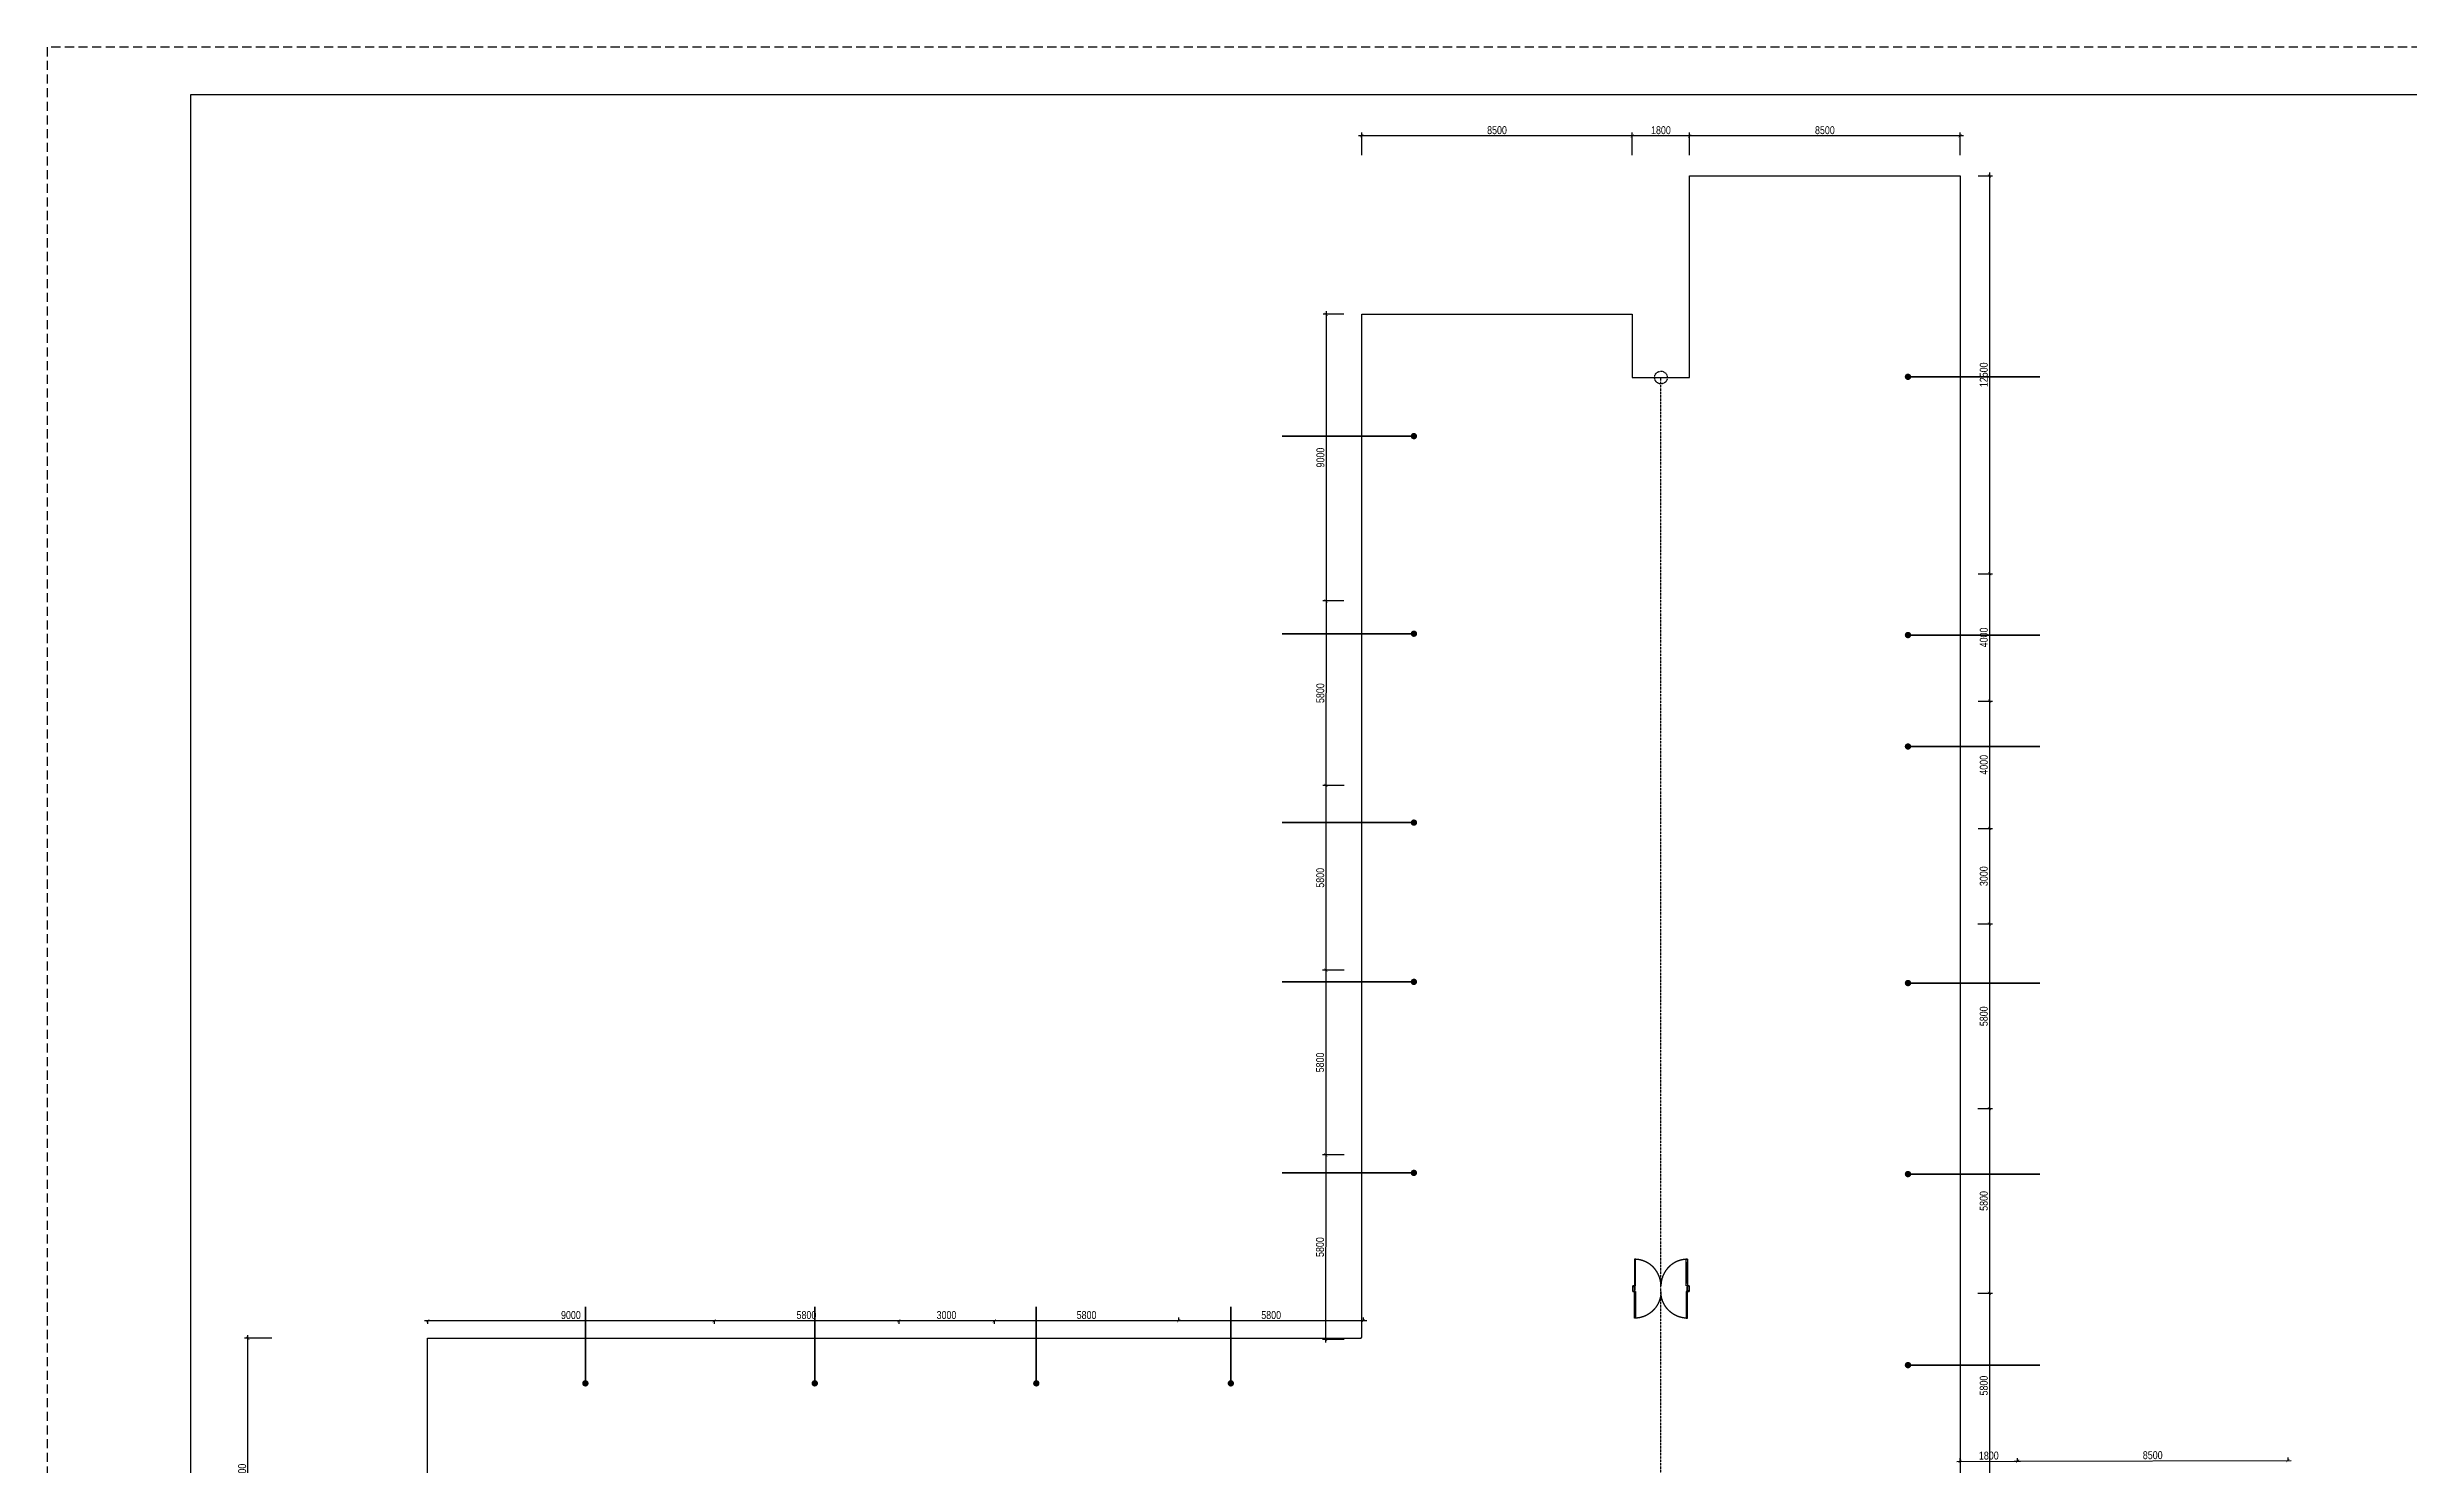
# Model space of a CAD drawing. Header units: millimetres. Extents: x 43 to 203734, y -168844 to -169.
# Drawn here: x 43 to 74234, y -44695 to -169 of the extents above; entities that cross this region are included whole.
import ezdxf

# ---------------------------------------------------------------- set-up
doc = ezdxf.new("R2010")
doc.units = ezdxf.units.MM
doc.linetypes.add('HIDDEN', pattern=[9.525, 6.35, -3.175])
doc.layers.get('0').update_dxf_attribs({"color": 231})
doc.layers.get('DefPoints').update_dxf_attribs({"color": 191})
for name, color, linetype in [('A-DOOR', 142, 'Continuous'), ('MDI-BAO', 1, 'Continuous'), ('S-DIM', 231, 'Continuous')]:
    doc.layers.add(name, color=color, linetype=linetype)
doc.layers.add('A-SHBD', color=7, linetype='Continuous', lineweight=35)
doc.layers.add('MDI-HANHLANG', color=5, linetype='HIDDEN', plot=False)
doc.styles.add('250602-MB CO CAU CĂN HO X1-3A-1$0$style1', font='arial.ttf')
doc.styles.add('VTK_Arial', font='arial.ttf', dxfattribs={"width": 0.8})
doc.dimstyles.new('250602-MB CO CAU CĂN HO X1-3A-1$0$Dim_50', dxfattribs={"dimscale": 50, "dimtxt": 2, "dimasz": 1.5, "dimexe": 1, "dimexo": 0, "dimgap": 1, "dimtad": 1, "dimdec": 0, "dimlfac": -1, "dimzin": 12, "dimdsep": 46, "dimtxsty": '250602-MB CO CAU CĂN HO X1-3A-1$0$style1', "dimblk1": '250602-MB CO CAU CĂN HO X1-3A-1$0$_ARCHTICK', "dimblk2": '250602-MB CO CAU CĂN HO X1-3A-1$0$_ARCHTICK', "dimsah": 1, "dimcen": 1.5, "dimdle": 1.5, "dimclrd": 256, "dimclre": 256, "dimclrt": 2, "dimadec": 1, "dimazin": 3, "dimtm": 1e-09, "dimtfac": 0.416667, "dimtdec": 0, "dimtix": 1, "dimtmove": 2, "dimatfit": 3, "dimfxl": 7, "dimfxlon": 1, "dimtolj": 1, "dimtzin": 0, "dimlwd": -1, "dimlwe": -1, "dimarcsym": 1})
doc.dimstyles.new('A-2.5-DIM100', dxfattribs={"dimscale": 100, "dimtxt": 2.5, "dimasz": 1, "dimexe": 1, "dimexo": 0, "dimgap": 0.5, "dimtad": 1, "dimdec": 0, "dimzin": 12, "dimdsep": 46, "dimtxsty": 'VTK_Arial', "dimblk": 'ARCHTICK', "dimcen": 0, "dimdle": 1, "dimclrd": 256, "dimclre": 256, "dimclrt": 7, "dimadec": 1, "dimazin": 3, "dimtfac": 1, "dimtdec": 0, "dimtmove": 0, "dimatfit": 2, "dimfxl": 20, "dimtolj": 1, "dimtzin": 0, "dimlwd": -1, "dimlwe": -1, "dimarcsym": 0})

# ---------------------------------------------------------------- blocks, each defined once
blk = doc.blocks.new('VTK-A1_BoKhungTen')
at = {"layer": 'DefPoints', "linetype": 'HIDDEN', "ltscale": 0.3}
blk.add_lwpolyline([(0, -594), (840, -594), (840, 0), (0, 0)], close=True, dxfattribs=at)
at = {"layer": 'DefPoints'}
blk.add_lwpolyline([(755, -10), (30, -10), (30, -584), (755, -584)], dxfattribs=at)
blk = doc.blocks.new('*U9')
for p, q in [((-735, -90), (-735, -50)), ((-100, -70), (-735, -70)), ((-100, -90), (-100, -50)), ((-735, -1680), (-735, -1720)), ((-100, -1700), (-735, -1700)), ((-100, -1680), (-100, -1720))]:
    blk.add_line(p, q)
for points in [[(180, 0), (180, -60), (40, -60), (40, -50), (0, -50), (0, 0)], [(0, -50), (0, -90), (-835, -90), (-835, -50)], [(0, -1720), (0, -1680), (-835, -1680), (-835, -1720)], [(180, -1770), (180, -1710), (40, -1710), (40, -1720), (0, -1720), (0, -1770)]]:
    blk.add_lwpolyline(points, close=True)
at = {"linetype": 'HIDDEN', "ltscale": 1000}
for centre, start, end in [((0, -50), 180.00004, 270), ((0, -1720), 90, 179.99996)]:
    blk.add_arc(centre, 835, start, end, dxfattribs=at)
blk = doc.blocks.new('*U10')
for p, q in [((-735, -90), (-735, -50)), ((-100, -70), (-735, -70)), ((-100, -90), (-100, -50)), ((-735, -1680), (-735, -1720)), ((-100, -1700), (-735, -1700)), ((-100, -1680), (-100, -1720))]:
    blk.add_line(p, q)
for points in [[(180, 0), (180, -60), (40, -60), (40, -50), (0, -50), (0, 0)], [(0, -50), (0, -90), (-835, -90), (-835, -50)], [(0, -1720), (0, -1680), (-835, -1680), (-835, -1720)], [(180, -1770), (180, -1710), (40, -1710), (40, -1720), (0, -1720), (0, -1770)]]:
    blk.add_lwpolyline(points, close=True)
at = {"linetype": 'HIDDEN', "ltscale": 1000}
for centre, start, end in [((0, -50), 180.00004, 270), ((0, -1720), 90, 179.99996)]:
    blk.add_arc(centre, 835, start, end, dxfattribs=at)
blk = doc.blocks.new('250602-MB CO CAU CĂN HO X1-3A-1$0$_ARCHTICK')
at = {"color": 0, "linetype": 'ByBlock', "const_width": 0.15}
blk.add_lwpolyline([(-0.5, -0.5), (0.5, 0.5)], dxfattribs=at)
blk = doc.blocks.new('_ArchTick')
at = {"color": 0, "linetype": 'ByBlock', "const_width": 0.15}
blk.add_lwpolyline([(-0.5, -0.5), (0.5, 0.5)], dxfattribs=at)
blk = doc.blocks.new('*D17')
at = {"layer": 'DefPoints', "color": 0, "transparency": 16777216}
for p in [(51640, -2952), (51640, -3563), (60140, -3563)]:
    blk.add_point(p, dxfattribs=at)
at = {"layer": 'S-DIM', "transparency": 16777216}
for p, q in [((60240, -2952), (51540, -2952)), ((51640, -3563), (51640, -2852)), ((60140, -3563), (60140, -2852))]:
    blk.add_line(p, q, dxfattribs=at)
at = {"layer": 'S-DIM', "transparency": 16777216, "xscale": 100, "yscale": 100, "zscale": 100, "rotation": 180}
blk.add_blockref('_ArchTick', (51640, -2952), dxfattribs=at)
at = {"layer": 'S-DIM', "transparency": 16777216, "xscale": 100, "yscale": 100, "zscale": 100}
blk.add_blockref('_ArchTick', (60140, -2952), dxfattribs=at)
at = {"layer": 'S-DIM', "color": 7, "transparency": 16777216, "insert": (55890, -2775), "char_height": 250, "attachment_point": 5, "style": 'VTK_Arial'}
blk.add_mtext('\\A1;8500', dxfattribs=at)
blk = doc.blocks.new('*D18')
at = {"layer": 'DefPoints', "color": 0, "transparency": 16777216}
for p in [(49840, -2952), (49840, -3563), (51640, -3563)]:
    blk.add_point(p, dxfattribs=at)
at = {"layer": 'S-DIM', "transparency": 16777216}
for p, q in [((51740, -2952), (49740, -2952)), ((49840, -3563), (49840, -2852)), ((51640, -3563), (51640, -2852))]:
    blk.add_line(p, q, dxfattribs=at)
at = {"layer": 'S-DIM', "transparency": 16777216, "xscale": 100, "yscale": 100, "zscale": 100, "rotation": 180}
blk.add_blockref('_ArchTick', (49840, -2952), dxfattribs=at)
at = {"layer": 'S-DIM', "transparency": 16777216, "xscale": 100, "yscale": 100, "zscale": 100}
blk.add_blockref('_ArchTick', (51640, -2952), dxfattribs=at)
at = {"layer": 'S-DIM', "color": 7, "transparency": 16777216, "insert": (50740, -2775), "char_height": 250, "attachment_point": 5, "style": 'VTK_Arial'}
blk.add_mtext('\\A1;1800', dxfattribs=at)
blk = doc.blocks.new('*D19')
at = {"layer": 'DefPoints', "color": 0, "transparency": 16777216}
for p in [(41340, -2952), (41340, -3563), (49840, -3563)]:
    blk.add_point(p, dxfattribs=at)
at = {"layer": 'S-DIM', "transparency": 16777216}
for p, q in [((49940, -2952), (41240, -2952)), ((41340, -3563), (41340, -2852)), ((49840, -3563), (49840, -2852))]:
    blk.add_line(p, q, dxfattribs=at)
at = {"layer": 'S-DIM', "transparency": 16777216, "xscale": 100, "yscale": 100, "zscale": 100, "rotation": 180}
blk.add_blockref('_ArchTick', (41340, -2952), dxfattribs=at)
at = {"layer": 'S-DIM', "transparency": 16777216, "xscale": 100, "yscale": 100, "zscale": 100}
blk.add_blockref('_ArchTick', (49840, -2952), dxfattribs=at)
at = {"layer": 'S-DIM', "color": 7, "transparency": 16777216, "insert": (45590, -2775), "char_height": 250, "attachment_point": 5, "style": 'VTK_Arial'}
blk.add_mtext('\\A1;8500', dxfattribs=at)
blk = doc.blocks.new('*D20')
at = {"layer": 'DefPoints', "color": 0, "transparency": 16777216}
for p in [(40778, -8558), (40219, -17558), (40773, -17558)]:
    blk.add_point(p, dxfattribs=at)
at = {"layer": 'S-DIM', "transparency": 16777216}
for p, q in [((40778, -8558), (40124, -8558)), ((40224, -8458), (40219, -17658)), ((40773, -17558), (40119, -17558))]:
    blk.add_line(p, q, dxfattribs=at)
at = {"layer": 'S-DIM', "transparency": 16777216, "xscale": 100, "yscale": 100, "zscale": 100}
for p, rotation in [((40224, -8558), 89.96816901465645), ((40219, -17558), 269.9681690146565)]:
    blk.add_blockref('_ArchTick', p, dxfattribs=dict(at, rotation=rotation))
at = {"layer": 'S-DIM', "color": 7, "transparency": 16777216, "insert": (40043, -13058), "char_height": 250, "attachment_point": 5, "rotation": 89.96817, "style": 'VTK_Arial'}
blk.add_mtext('\\A1;9000', dxfattribs=at)
blk = doc.blocks.new('*D21')
at = {"layer": 'DefPoints', "color": 0, "transparency": 16777216}
for p in [(40773, -17558), (40215, -23358), (40788, -23358)]:
    blk.add_point(p, dxfattribs=at)
at = {"layer": 'S-DIM', "transparency": 16777216}
for p, q in [((40773, -17558), (40119, -17558)), ((40219, -17458), (40215, -23458)), ((40788, -23358), (40115, -23358))]:
    blk.add_line(p, q, dxfattribs=at)
at = {"layer": 'S-DIM', "transparency": 16777216, "xscale": 100, "yscale": 100, "zscale": 100}
for p, rotation in [((40219, -17558), 89.96816901465645), ((40215, -23358), 269.9681690146565)]:
    blk.add_blockref('_ArchTick', p, dxfattribs=dict(at, rotation=rotation))
at = {"layer": 'S-DIM', "color": 7, "transparency": 16777216, "insert": (40039, -20458), "char_height": 250, "attachment_point": 5, "rotation": 89.96817, "style": 'VTK_Arial'}
blk.add_mtext('\\A1;5800', dxfattribs=at)
blk = doc.blocks.new('*D22')
at = {"layer": 'DefPoints', "color": 0, "transparency": 16777216}
for p in [(40788, -23358), (40212, -29158), (40788, -29158)]:
    blk.add_point(p, dxfattribs=at)
at = {"layer": 'S-DIM', "transparency": 16777216}
for p, q in [((40788, -23358), (40115, -23358)), ((40215, -23258), (40212, -29258)), ((40788, -29158), (40112, -29158))]:
    blk.add_line(p, q, dxfattribs=at)
at = {"layer": 'S-DIM', "transparency": 16777216, "xscale": 100, "yscale": 100, "zscale": 100}
for p, rotation in [((40215, -23358), 89.96816901465645), ((40212, -29158), 269.9681690146565)]:
    blk.add_blockref('_ArchTick', p, dxfattribs=dict(at, rotation=rotation))
at = {"layer": 'S-DIM', "color": 7, "transparency": 16777216, "insert": (40036, -26258), "char_height": 250, "attachment_point": 5, "rotation": 89.96817, "style": 'VTK_Arial'}
blk.add_mtext('\\A1;5800', dxfattribs=at)
blk = doc.blocks.new('*D23')
at = {"layer": 'DefPoints', "color": 0, "transparency": 16777216}
for p in [(40788, -29158), (40209, -34958), (40788, -34958)]:
    blk.add_point(p, dxfattribs=at)
at = {"layer": 'S-DIM', "transparency": 16777216}
for p, q in [((40788, -29158), (40112, -29158)), ((40212, -29058), (40209, -35058)), ((40788, -34958), (40109, -34958))]:
    blk.add_line(p, q, dxfattribs=at)
at = {"layer": 'S-DIM', "transparency": 16777216, "xscale": 100, "yscale": 100, "zscale": 100}
for p, rotation in [((40212, -29158), 89.96816901465645), ((40209, -34958), 269.9681690146565)]:
    blk.add_blockref('_ArchTick', p, dxfattribs=dict(at, rotation=rotation))
at = {"layer": 'S-DIM', "color": 7, "transparency": 16777216, "insert": (40033, -32058), "char_height": 250, "attachment_point": 5, "rotation": 89.96817, "style": 'VTK_Arial'}
blk.add_mtext('\\A1;5800', dxfattribs=at)
blk = doc.blocks.new('*D24')
at = {"layer": 'DefPoints', "color": 0, "transparency": 16777216}
for p in [(40788, -34958), (40206, -40758), (40788, -40758)]:
    blk.add_point(p, dxfattribs=at)
at = {"layer": 'S-DIM', "transparency": 16777216}
for p, q in [((40209, -34858), (40206, -40858)), ((40788, -34958), (40109, -34958)), ((40788, -40758), (40106, -40758))]:
    blk.add_line(p, q, dxfattribs=at)
at = {"layer": 'S-DIM', "transparency": 16777216, "xscale": 100, "yscale": 100, "zscale": 100}
for p, rotation in [((40209, -34958), 89.96816901465645), ((40206, -40758), 269.9681690146565)]:
    blk.add_blockref('_ArchTick', p, dxfattribs=dict(at, rotation=rotation))
at = {"layer": 'S-DIM', "color": 7, "transparency": 16777216, "insert": (40030, -37858), "char_height": 250, "attachment_point": 5, "rotation": 89.96817, "style": 'VTK_Arial'}
blk.add_mtext('\\A1;5800', dxfattribs=at)
blk = doc.blocks.new('*D25')
at = {"layer": 'DefPoints', "color": 0, "transparency": 16777216}
for p in [(35595, -40172), (35595, -40172), (41395, -40172)]:
    blk.add_point(p, dxfattribs=at)
at = {"layer": 'S-DIM', "transparency": 16777216}
for p, q in [((41495, -40172), (35495, -40172)), ((35595, -40172), (35595, -40072)), ((41395, -40172), (41395, -40072))]:
    blk.add_line(p, q, dxfattribs=at)
at = {"layer": 'S-DIM', "transparency": 16777216, "xscale": 100, "yscale": 100, "zscale": 100, "rotation": 180}
blk.add_blockref('_ArchTick', (35595, -40172), dxfattribs=at)
at = {"layer": 'S-DIM', "transparency": 16777216, "xscale": 100, "yscale": 100, "zscale": 100}
blk.add_blockref('_ArchTick', (41395, -40172), dxfattribs=at)
at = {"layer": 'S-DIM', "color": 7, "transparency": 16777216, "insert": (38495, -39994), "char_height": 250, "attachment_point": 5, "style": 'VTK_Arial'}
blk.add_mtext('\\A1;5800', dxfattribs=at)
blk = doc.blocks.new('*D26')
at = {"layer": 'DefPoints', "color": 0, "transparency": 16777216}
for p in [(29795, -40172), (29795, -40172), (35595, -40172)]:
    blk.add_point(p, dxfattribs=at)
at = {"layer": 'S-DIM', "transparency": 16777216}
for p, q in [((35695, -40172), (29695, -40172)), ((29795, -40172), (29795, -40272)), ((35595, -40172), (35595, -40072))]:
    blk.add_line(p, q, dxfattribs=at)
at = {"layer": 'S-DIM', "transparency": 16777216, "xscale": 100, "yscale": 100, "zscale": 100, "rotation": 180}
blk.add_blockref('_ArchTick', (29795, -40172), dxfattribs=at)
at = {"layer": 'S-DIM', "transparency": 16777216, "xscale": 100, "yscale": 100, "zscale": 100}
blk.add_blockref('_ArchTick', (35595, -40172), dxfattribs=at)
at = {"layer": 'S-DIM', "color": 7, "transparency": 16777216, "insert": (32695, -39994), "char_height": 250, "attachment_point": 5, "style": 'VTK_Arial'}
blk.add_mtext('\\A1;5800', dxfattribs=at)
blk = doc.blocks.new('*D27')
at = {"layer": 'DefPoints', "color": 0, "transparency": 16777216}
for p in [(26795, -40172), (26795, -40172), (29795, -40172)]:
    blk.add_point(p, dxfattribs=at)
at = {"layer": 'S-DIM', "transparency": 16777216}
for p, q in [((29895, -40172), (26695, -40172)), ((26795, -40172), (26795, -40272)), ((29795, -40172), (29795, -40272))]:
    blk.add_line(p, q, dxfattribs=at)
at = {"layer": 'S-DIM', "transparency": 16777216, "xscale": 100, "yscale": 100, "zscale": 100, "rotation": 180}
blk.add_blockref('_ArchTick', (26795, -40172), dxfattribs=at)
at = {"layer": 'S-DIM', "transparency": 16777216, "xscale": 100, "yscale": 100, "zscale": 100}
blk.add_blockref('_ArchTick', (29795, -40172), dxfattribs=at)
at = {"layer": 'S-DIM', "color": 7, "transparency": 16777216, "insert": (28295, -39994), "char_height": 250, "attachment_point": 5, "style": 'VTK_Arial'}
blk.add_mtext('\\A1;3000', dxfattribs=at)
blk = doc.blocks.new('*D28')
at = {"layer": 'DefPoints', "color": 0, "transparency": 16777216}
for p in [(20995, -40157), (20995, -40172), (26795, -40172)]:
    blk.add_point(p, dxfattribs=at)
at = {"layer": 'S-DIM', "transparency": 16777216}
for p, q in [((26895, -40172), (20895, -40172)), ((20995, -40157), (20995, -40272)), ((26795, -40172), (26795, -40272))]:
    blk.add_line(p, q, dxfattribs=at)
at = {"layer": 'S-DIM', "transparency": 16777216, "xscale": 100, "yscale": 100, "zscale": 100, "rotation": 180}
blk.add_blockref('_ArchTick', (20995, -40172), dxfattribs=at)
at = {"layer": 'S-DIM', "transparency": 16777216, "xscale": 100, "yscale": 100, "zscale": 100}
blk.add_blockref('_ArchTick', (26795, -40172), dxfattribs=at)
at = {"layer": 'S-DIM', "color": 7, "transparency": 16777216, "insert": (23895, -39994), "char_height": 250, "attachment_point": 5, "style": 'VTK_Arial'}
blk.add_mtext('\\A1;5800', dxfattribs=at)
blk = doc.blocks.new('*D29')
at = {"layer": 'DefPoints', "color": 0, "transparency": 16777216}
for p in [(11995, -40162), (11995, -40172), (20995, -40157)]:
    blk.add_point(p, dxfattribs=at)
at = {"layer": 'S-DIM', "transparency": 16777216}
for p, q in [((21095, -40172), (11895, -40172)), ((11995, -40162), (11995, -40272)), ((20995, -40157), (20995, -40272))]:
    blk.add_line(p, q, dxfattribs=at)
at = {"layer": 'S-DIM', "transparency": 16777216, "xscale": 100, "yscale": 100, "zscale": 100, "rotation": 180}
blk.add_blockref('_ArchTick', (11995, -40172), dxfattribs=at)
at = {"layer": 'S-DIM', "transparency": 16777216, "xscale": 100, "yscale": 100, "zscale": 100}
blk.add_blockref('_ArchTick', (20995, -40172), dxfattribs=at)
at = {"layer": 'S-DIM', "color": 7, "transparency": 16777216, "insert": (16495, -39994), "char_height": 250, "attachment_point": 5, "style": 'VTK_Arial'}
blk.add_mtext('\\A1;9000', dxfattribs=at)
blk = doc.blocks.new('*D32')
at = {"layer": 'DefPoints', "color": 0, "transparency": 16777216}
for p in [(6346, -40723), (7096, -40723), (7096, -49223)]:
    blk.add_point(p, dxfattribs=at)
at = {"layer": 'S-DIM', "transparency": 16777216}
for p, q in [((7096, -40723), (6246, -40723)), ((6346, -49323), (6346, -40623)), ((7096, -49223), (6246, -49223))]:
    blk.add_line(p, q, dxfattribs=at)
at = {"layer": 'S-DIM', "transparency": 16777216, "xscale": 100, "yscale": 100, "zscale": 100}
for p, rotation in [((6346, -40723), 90), ((6346, -49223), 270)]:
    blk.add_blockref('_ArchTick', p, dxfattribs=dict(at, rotation=rotation))
at = {"layer": 'S-DIM', "color": 7, "transparency": 16777216, "insert": (6168, -44973), "char_height": 250, "attachment_point": 5, "rotation": 90, "style": 'VTK_Arial'}
blk.add_mtext('\\A1;8500', dxfattribs=at)
blk = doc.blocks.new('*D45')
at = {"layer": 'DefPoints', "color": 0, "transparency": 16777216}
for p in [(60706, -4208), (60706, -16708), (61061, -16708)]:
    blk.add_point(p, dxfattribs=at)
at = {"layer": 'S-DIM', "transparency": 16777216}
for p, q in [((60706, -4208), (61161, -4208)), ((61061, -4108), (61061, -16808)), ((60706, -16708), (61161, -16708))]:
    blk.add_line(p, q, dxfattribs=at)
at = {"layer": 'S-DIM', "transparency": 16777216, "xscale": 100, "yscale": 100, "zscale": 100}
for p, rotation in [((61061, -4208), 90), ((61061, -16708), 270)]:
    blk.add_blockref('_ArchTick', p, dxfattribs=dict(at, rotation=rotation))
at = {"layer": 'S-DIM', "color": 7, "transparency": 16777216, "insert": (60883, -10458), "char_height": 250, "attachment_point": 5, "rotation": 90, "style": 'VTK_Arial'}
blk.add_mtext('\\A1;12500', dxfattribs=at)
blk = doc.blocks.new('*D46')
at = {"layer": 'DefPoints', "color": 0, "transparency": 16777216}
for p in [(60706, -16708), (60706, -20708), (61061, -20708)]:
    blk.add_point(p, dxfattribs=at)
at = {"layer": 'S-DIM', "transparency": 16777216}
for p, q in [((60706, -16708), (61161, -16708)), ((61061, -16608), (61061, -20808)), ((60706, -20708), (61161, -20708))]:
    blk.add_line(p, q, dxfattribs=at)
at = {"layer": 'S-DIM', "transparency": 16777216, "xscale": 100, "yscale": 100, "zscale": 100}
for p, rotation in [((61061, -16708), 90), ((61061, -20708), 270)]:
    blk.add_blockref('_ArchTick', p, dxfattribs=dict(at, rotation=rotation))
at = {"layer": 'S-DIM', "color": 7, "transparency": 16777216, "insert": (60883, -18708), "char_height": 250, "attachment_point": 5, "rotation": 90, "style": 'VTK_Arial'}
blk.add_mtext('\\A1;4000', dxfattribs=at)
blk = doc.blocks.new('*D47')
at = {"layer": 'DefPoints', "color": 0, "transparency": 16777216}
for p in [(60706, -20708), (60706, -24708), (61061, -24708)]:
    blk.add_point(p, dxfattribs=at)
at = {"layer": 'S-DIM', "transparency": 16777216}
for p, q in [((60706, -20708), (61161, -20708)), ((61061, -20608), (61061, -24808)), ((60706, -24708), (61161, -24708))]:
    blk.add_line(p, q, dxfattribs=at)
at = {"layer": 'S-DIM', "transparency": 16777216, "xscale": 100, "yscale": 100, "zscale": 100}
for p, rotation in [((61061, -20708), 90), ((61061, -24708), 270)]:
    blk.add_blockref('_ArchTick', p, dxfattribs=dict(at, rotation=rotation))
at = {"layer": 'S-DIM', "color": 7, "transparency": 16777216, "insert": (60883, -22708), "char_height": 250, "attachment_point": 5, "rotation": 90, "style": 'VTK_Arial'}
blk.add_mtext('\\A1;4000', dxfattribs=at)
blk = doc.blocks.new('*D48')
at = {"layer": 'DefPoints', "color": 0, "transparency": 16777216}
for p in [(60706, -24708), (60691, -27708), (61061, -27708)]:
    blk.add_point(p, dxfattribs=at)
at = {"layer": 'S-DIM', "transparency": 16777216}
for p, q in [((60706, -24708), (61161, -24708)), ((61061, -24608), (61061, -27808)), ((60691, -27708), (61161, -27708))]:
    blk.add_line(p, q, dxfattribs=at)
at = {"layer": 'S-DIM', "transparency": 16777216, "xscale": 100, "yscale": 100, "zscale": 100}
for p, rotation in [((61061, -24708), 90), ((61061, -27708), 270)]:
    blk.add_blockref('_ArchTick', p, dxfattribs=dict(at, rotation=rotation))
at = {"layer": 'S-DIM', "color": 7, "transparency": 16777216, "insert": (60883, -26208), "char_height": 250, "attachment_point": 5, "rotation": 90, "style": 'VTK_Arial'}
blk.add_mtext('\\A1;3000', dxfattribs=at)
blk = doc.blocks.new('*D49')
at = {"layer": 'DefPoints', "color": 0, "transparency": 16777216}
for p in [(60691, -27708), (60691, -33508), (61061, -33508)]:
    blk.add_point(p, dxfattribs=at)
at = {"layer": 'S-DIM', "transparency": 16777216}
for p, q in [((60691, -27708), (61161, -27708)), ((61061, -27608), (61061, -33608)), ((60691, -33508), (61161, -33508))]:
    blk.add_line(p, q, dxfattribs=at)
at = {"layer": 'S-DIM', "transparency": 16777216, "xscale": 100, "yscale": 100, "zscale": 100}
for p, rotation in [((61061, -27708), 90), ((61061, -33508), 270)]:
    blk.add_blockref('_ArchTick', p, dxfattribs=dict(at, rotation=rotation))
at = {"layer": 'S-DIM', "color": 7, "transparency": 16777216, "insert": (60883, -30608), "char_height": 250, "attachment_point": 5, "rotation": 90, "style": 'VTK_Arial'}
blk.add_mtext('\\A1;5800', dxfattribs=at)
blk = doc.blocks.new('*D50')
at = {"layer": 'DefPoints', "color": 0, "transparency": 16777216}
for p in [(60691, -33508), (60691, -39308), (61061, -39308)]:
    blk.add_point(p, dxfattribs=at)
at = {"layer": 'S-DIM', "transparency": 16777216}
for p, q in [((60691, -33508), (61161, -33508)), ((61061, -33408), (61061, -39408)), ((60691, -39308), (61161, -39308))]:
    blk.add_line(p, q, dxfattribs=at)
at = {"layer": 'S-DIM', "transparency": 16777216, "xscale": 100, "yscale": 100, "zscale": 100}
for p, rotation in [((61061, -33508), 90), ((61061, -39308), 270)]:
    blk.add_blockref('_ArchTick', p, dxfattribs=dict(at, rotation=rotation))
at = {"layer": 'S-DIM', "color": 7, "transparency": 16777216, "insert": (60883, -36408), "char_height": 250, "attachment_point": 5, "rotation": 90, "style": 'VTK_Arial'}
blk.add_mtext('\\A1;5800', dxfattribs=at)
blk = doc.blocks.new('*D51')
at = {"layer": 'DefPoints', "color": 0, "transparency": 16777216}
for p in [(60691, -39308), (60691, -45108), (61061, -45108)]:
    blk.add_point(p, dxfattribs=at)
at = {"layer": 'S-DIM', "transparency": 16777216}
for p, q in [((60691, -39308), (61161, -39308)), ((61061, -39208), (61061, -45208)), ((60691, -45108), (61161, -45108))]:
    blk.add_line(p, q, dxfattribs=at)
at = {"layer": 'S-DIM', "transparency": 16777216, "xscale": 100, "yscale": 100, "zscale": 100}
for p, rotation in [((61061, -39308), 90), ((61061, -45108), 270)]:
    blk.add_blockref('_ArchTick', p, dxfattribs=dict(at, rotation=rotation))
at = {"layer": 'S-DIM', "color": 7, "transparency": 16777216, "insert": (60883, -42208), "char_height": 250, "attachment_point": 5, "rotation": 90, "style": 'VTK_Arial'}
blk.add_mtext('\\A1;5800', dxfattribs=at)
blk = doc.blocks.new('*D52')
at = {"layer": 'DefPoints', "color": 0, "transparency": 16777216}
for p in [(60140, -44598), (61940, -44584), (61940, -44594)]:
    blk.add_point(p, dxfattribs=at)
at = {"layer": 'S-DIM', "transparency": 16777216}
for p, q in [((60140, -44598), (60139, -44488)), ((61940, -44594), (61940, -44484)), ((60040, -44588), (62040, -44584))]:
    blk.add_line(p, q, dxfattribs=at)
at = {"layer": 'S-DIM', "transparency": 16777216, "xscale": 100, "yscale": 100, "zscale": 100}
for p, rotation in [((60140, -44588), 180.1338325823346), ((61940, -44584), 0.1338325823345927)]:
    blk.add_blockref('_ArchTick', p, dxfattribs=dict(at, rotation=rotation))
at = {"layer": 'S-DIM', "color": 7, "transparency": 16777216, "insert": (61040, -44408), "char_height": 250, "attachment_point": 5, "rotation": 0.13383, "style": 'VTK_Arial'}
blk.add_mtext('\\A1;1800', dxfattribs=at)
blk = doc.blocks.new('*D53')
at = {"layer": 'DefPoints', "color": 0, "transparency": 16777216}
for p in [(61940, -44594), (70440, -44564), (70440, -44564)]:
    blk.add_point(p, dxfattribs=at)
at = {"layer": 'S-DIM', "transparency": 16777216}
for p, q in [((61940, -44594), (61940, -44484)), ((70440, -44564), (70440, -44464)), ((61840, -44584), (70540, -44564))]:
    blk.add_line(p, q, dxfattribs=at)
at = {"layer": 'S-DIM', "transparency": 16777216, "xscale": 100, "yscale": 100, "zscale": 100}
for p, rotation in [((70440, -44564), 0.1338325823346054), ((61940, -44584), 180.1338325823346)]:
    blk.add_blockref('_ArchTick', p, dxfattribs=dict(at, rotation=rotation))
at = {"layer": 'S-DIM', "color": 7, "transparency": 16777216, "insert": (66190, -44396), "char_height": 250, "attachment_point": 5, "rotation": 0.13383, "style": 'VTK_Arial'}
blk.add_mtext('\\A1;8500', dxfattribs=at)

msp = doc.modelspace()

# ---------------------------------------------------------------- linework, layer by layer
at = {"layer": 'MDI-BAO'}
msp.add_lwpolyline([(11994.7, -49223.3), (11994.7, -40723.3), (41324.7, -40723.3), (41324.7, -40693.3), (41339.7, -40693.3), (41339.7, -8558.3), (49839.7, -8558.3), (49839.7, -10543.3), (51639.8, -10543.3), (51639.8, -4208.3), (60139.8, -4208.3), (60139.8, -48038.3)], dxfattribs=at)
at = {"layer": 'MDI-HANHLANG'}
msp.add_line((50739.7, -50123.3), (50739.7, -10543.3), dxfattribs=at)
msp.add_circle((50739.7, -10543.3), 200, dxfattribs=at)

# ---------------------------------------------------------------- block references
at = {"layer": 'A-DOOR', "rotation": 270}
msp.add_blockref('*U10', (51624.8, -39076), dxfattribs=at)
at = {"layer": 'A-DOOR', "xscale": -1, "rotation": 270}
msp.add_blockref('*U9', (51624.8, -39256), dxfattribs=at)
at = {"layer": 'DefPoints', "xscale": 150, "yscale": 150, "zscale": 150}
msp.add_blockref('VTK-A1_BoKhungTen', (43.4, -168.9), dxfattribs=at)

# ---------------------------------------------------------------- dimensions: what is measured, and where the dimension line sits
at = {"layer": 'S-DIM'}
for base, p1, p2, picture, middle in [((41339.7, -2952.3), (49839.7, -3563.1), (41339.7, -3563.1), '*D19', (45589.7, -2774.7)), ((49839.7, -2952.3), (51639.8, -3563.1), (49839.7, -3563.1), '*D18', (50739.8, -2774.7)), ((11994.7, -40171.8), (20994.7, -40156.8), (11994.7, -40161.8), '*D29', (16494.7, -39994.1)), ((20994.7, -40171.8), (26794.7, -40171.8), (20994.7, -40156.8), '*D28', (23894.7, -39994.1)), ((26794.7, -40171.8), (29794.7, -40171.8), (26794.7, -40171.8), '*D27', (28294.7, -39994)), ((29794.7, -40171.8), (35594.7, -40171.8), (29794.7, -40171.8), '*D26', (32694.7, -39994.1))]:
    dim = msp.add_linear_dim(base=base, p1=p1, p2=p2, dimstyle='A-2.5-DIM100', override={"dimpost": '\\X', "dimtmove": 1}, dxfattribs=at)
    dim.commit()
    dim.dimension.update_dxf_attribs({"geometry": picture, "text_midpoint": middle})
for p1, p2, distance, picture, middle in [((60139.8, -3563.1), (51639.8, -3563.1), -610.8, '*D17', (55889.8, -2774.7)), ((60706.3, -4208.3), (60706.3, -16708.3), 354.7, '*D45', (60883.4, -10458.3)), ((40778.2, -8558.3), (40773.2, -17558.3), -554.6, '*D20', (40043.4, -13057.9)), ((41394.7, -40171.8), (35594.7, -40171.8), 0, '*D25', (38494.7, -39994.1)), ((60139.731, -44598.1598), (61940.1967, -44593.9542), 10.0049, '*D52', (61039.5256, -44408.4094))]:
    dim = msp.add_aligned_dim(p1=p1, p2=p2, distance=distance, dimstyle='A-2.5-DIM100', override={"dimpost": '\\X'}, dxfattribs=at)
    dim.commit()
    dim.dimension.update_dxf_attribs({"geometry": picture, "text_midpoint": middle})
for base, p1, p2, angle, picture, middle in [((61061.1, -20708.3), (60706.3, -16708.3), (60706.3, -20708.3), 90, '*D46', (60883.4, -18708.3)), ((40215.3, -23358), (40773.2, -17558.3), (40788.2, -23358.3), 89.968169, '*D21', (40039.3, -20457.9)), ((61061.1, -24708.3), (60706.3, -20708.3), (60706.3, -24708.3), 90, '*D47', (60883.4, -22708.3)), ((40212.1, -29158), (40788.2, -23358.3), (40788.2, -29158.3), 89.968169, '*D22', (40036.1, -26257.9)), ((61061.1, -27708.3), (60706.3, -24708.3), (60691.3, -27708.3), 90, '*D48', (60883.3, -26208.3)), ((61061.1, -33508.3), (60691.3, -27708.3), (60691.3, -33508.3), 90, '*D49', (60883.4, -30608.3)), ((40208.9, -34958), (40788.2, -29158.3), (40788.2, -34958.3), 89.968169, '*D23', (40032.9, -32057.9)), ((61061.1, -39308.3), (60691.3, -33508.3), (60691.3, -39308.3), 90, '*D50', (60883.4, -36408.3)), ((40205.7, -40758), (40788.2, -34958.3), (40788.2, -40758.3), 89.968169, '*D24', (40029.6, -37857.9)), ((61061.1, -45108.3), (60691.3, -39308.3), (60691.3, -45108.3), 90, '*D51', (60883.4, -42208.3)), ((6345.5, -40723.3), (7096.1, -49223.3), (7096.1, -40723.3), 270, '*D32', (6167.9, -44973.3)), ((70440.2, -44564.1), (61940.2, -44594), (70440.2, -44564.1), 180.133833, '*D53', (66189.7, -44396.4))]:
    dim = msp.add_linear_dim(base=base, p1=p1, p2=p2, angle=angle, dimstyle='A-2.5-DIM100', override={"dimpost": '\\X', "dimtmove": 1}, dxfattribs=at)
    dim.commit()
    dim.dimension.update_dxf_attribs({"geometry": picture, "text_midpoint": middle})

# ---------------------------------------------------------------- leaders
at = {"layer": 'A-SHBD'}
for points in [[(58501.1, -10520.6, 0), (62642.4, -10520.5, 0)], [(42978.9, -12384.9, 0), (38837.7, -12384.9, 0)], [(42978.9, -18590.4, 0), (38837.7, -18590.4, 0)], [(58501.1, -18633.7, 0), (62642.4, -18633.6, 0)], [(58501.1, -22132.8, 0), (62642.4, -22132.8, 0)], [(42978.9, -24525, 0), (38837.7, -24525, 0)], [(42978.9, -29527, 0), (38837.7, -29527, 0)], [(58501.1, -29565, 0), (62642.4, -29565, 0)], [(42978.9, -35527, 0), (38837.7, -35527, 0)], [(58501.1, -35565, 0), (62642.4, -35565, 0)], [(16950.2, -42137.5, 0), (16950.2, -39738.4, 0)], [(24156.8, -42137.5, 0), (24156.8, -39738.4, 0)], [(31116.3, -42137.6, 0), (31116.3, -39738.5, 0)], [(37227.7, -42137.6, 0), (37227.7, -39738.5, 0)], [(58501.1, -41565, 0), (62642.4, -41565, 0)]]:
    msp.add_leader(points, dimstyle='250602-MB CO CAU CĂN HO X1-3A-1$0$Dim_50', override={"dimasz": 4, "dimtad": 0, "dimldrblk": 'Dot', "dimtfill": 1}, dxfattribs=at)

doc.saveas('drawing.dxf')
